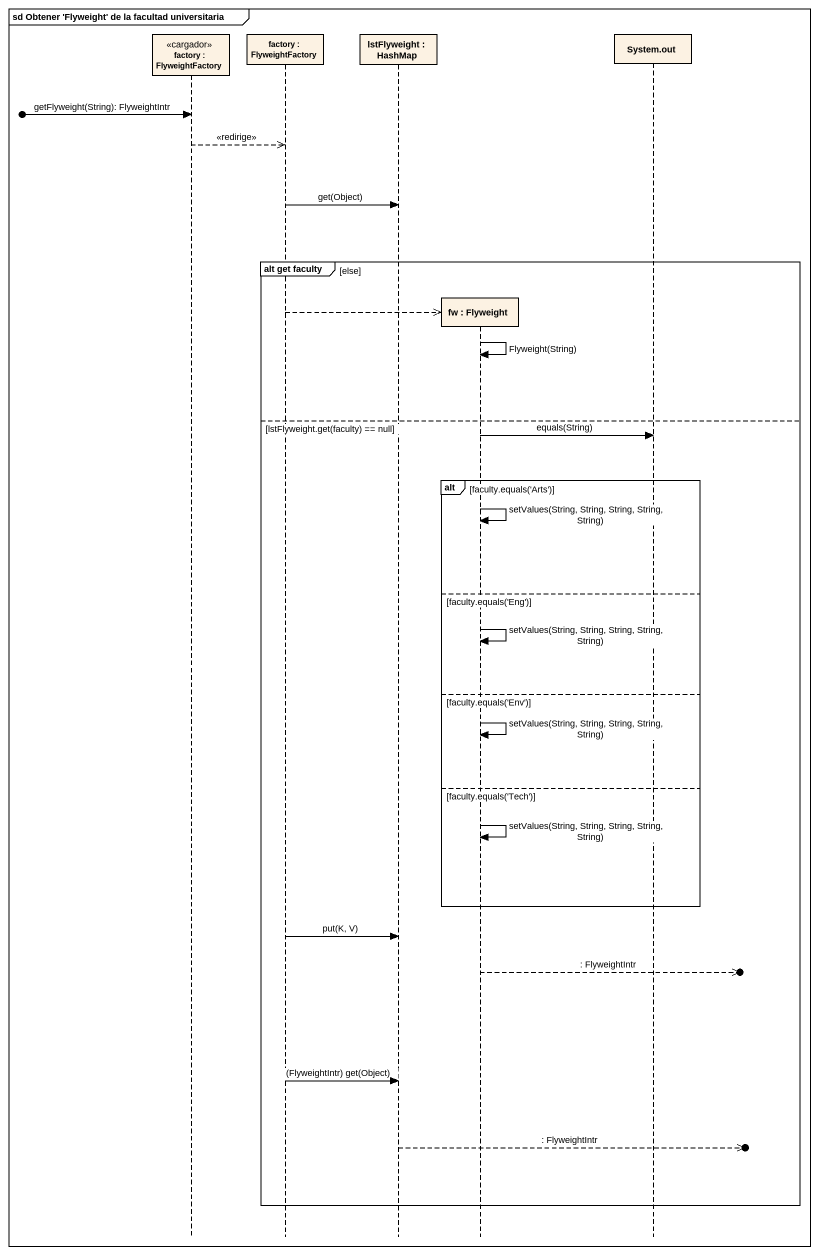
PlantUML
@startuml
mainframe sd Obtener 'Flyweight' de la facultad universitaria
hide footbox
participant "factory : FlyweightFactory" as factory <<cargador>>
participant "factory : FlyweightFactory" as factory_2
participant "lstFlyweight : HashMap" as lstFlyweight
participant "fw : Flyweight" as fw
participant "System.out" as System_out

[o-> factory : getFlyweight(String): FlyweightIntr
factory -->> factory_2 : <<redirige>>
factory_2 -> lstFlyweight : get(Object)
group alt get faculty [else]
  factory_2 -->> fw **
  fw -> fw : Flyweight(String)
else lstFlyweight.get(faculty) == null
  fw -> System_out : equals(String)
  alt faculty.equals('Arts')
    fw -> fw : setValues(String, String, String, String, String)
  else faculty.equals('Eng')
    fw -> fw : setValues(String, String, String, String, String)
  else faculty.equals('Env')
    fw -> fw : setValues(String, String, String, String, String)
  else faculty.equals('Tech')
    fw -> fw : setValues(String, String, String, String, String)
  end
  factory_2 -> lstFlyweight : put(K, V)
  fw -->>o] : : FlyweightIntr
  factory_2 -> lstFlyweight : (FlyweightIntr) get(Object)
  lstFlyweight -->>o] : : FlyweightIntr
end
@enduml
